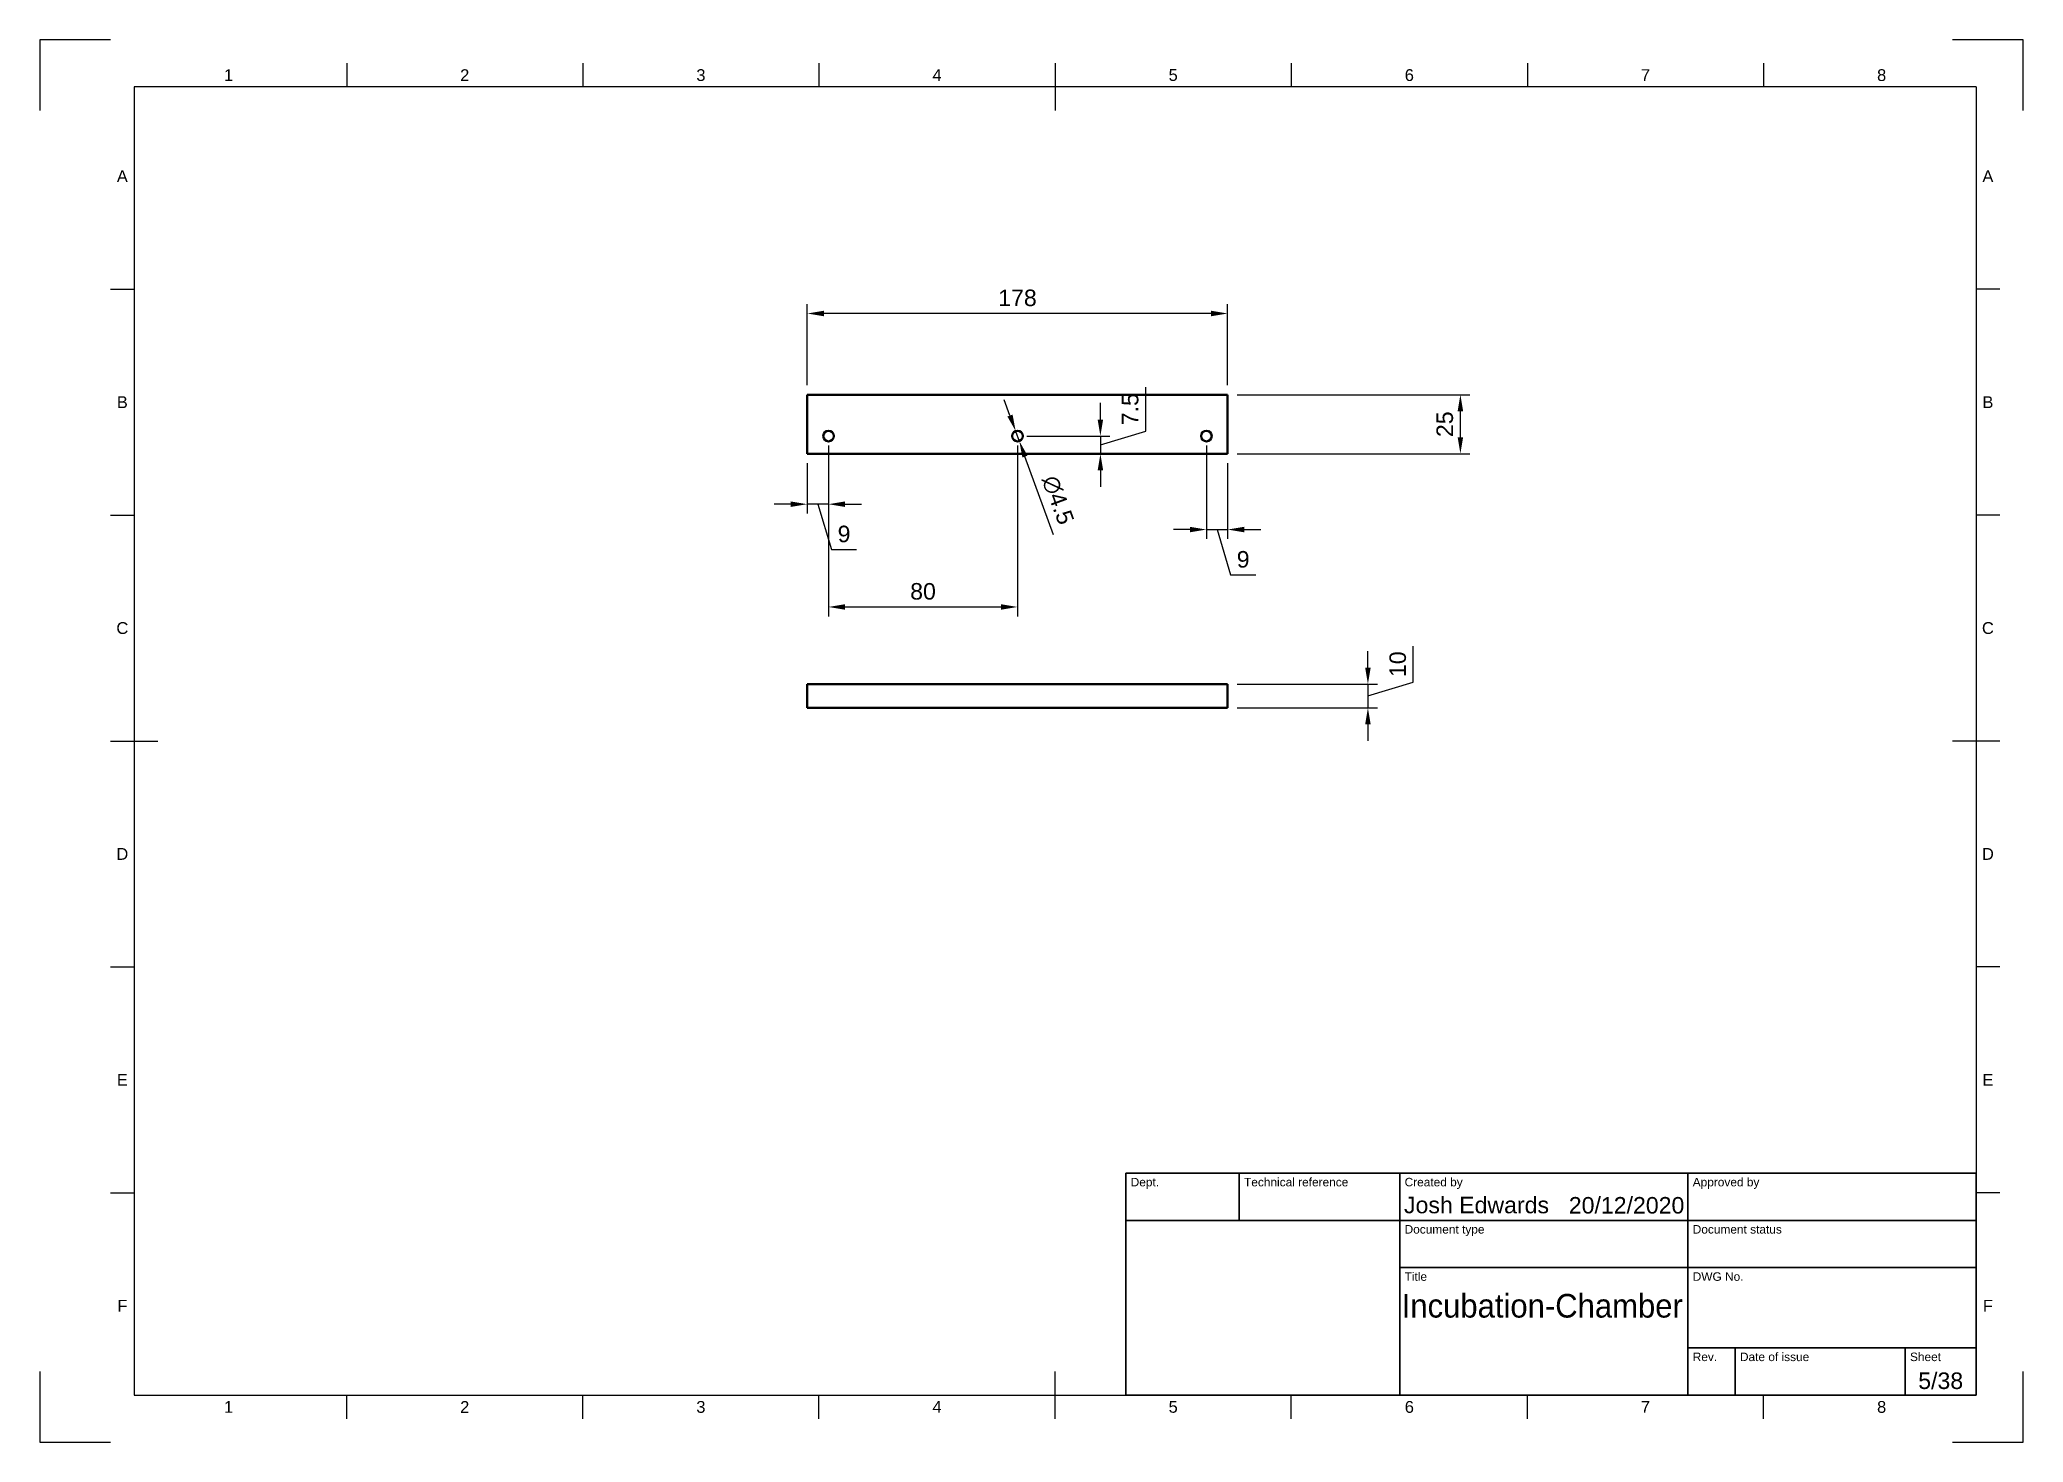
# Model space of a CAD drawing. Header units: millimetres. Extents: x 0 to 420, y 0 to 297.
import ezdxf
from ezdxf.enums import TextEntityAlignment as Align

# ---------------------------------------------------------------- set-up
doc = ezdxf.new("R2010")
doc.units = ezdxf.units.MM
doc.header["$LTSCALE"] = 0.75
for name, color, linetype, lineweight in [('Border', 7, 'Continuous', 25), ('Dimensions', 7, 'Continuous', 25), ('TitleBlock', 7, 'Continuous', 35), ('Visible', 7, 'Continuous', 50)]:
    doc.layers.add(name, color=color, linetype=linetype, lineweight=lineweight)
doc.styles.add('FusionTitle', font='arial.ttf')
doc.styles.get("Standard").update_dxf_attribs({"font": 'arial.ttf'})
doc.dimstyles.new('ISO-25', dxfattribs={"dimtxt": 3.5, "dimasz": 3.5, "dimexe": 2, "dimexo": 2, "dimgap": 1.5, "dimtad": 1, "dimzin": 12, "dimdsep": 46, "dimtxsty": 'Standard', "dimcen": 0, "dimclrd": 256, "dimclre": 256, "dimclrt": 256, "dimazin": 3, "dimtp": 0.1, "dimtm": 0.1, "dimtfac": 0.714, "dimtmove": 1, "dimatfit": 3, "dimfxl": 1, "dimtzin": 12, "dimarcsym": 0})

# ---------------------------------------------------------------- blocks, each defined once
blk = doc.blocks.new('ISO_A3_SHEET')
at = {"layer": 'Border'}
for p, q in [((65, 292), (65, 287)), ((115, 292), (115, 287)), ((165, 292), (165, 287)), ((215, 292), (215, 282)), ((265, 292), (265, 287)), ((315, 292), (315, 287)), ((365, 292), (365, 287)), ((410, 287), (20, 287)), ((20, 287), (20, 10)), ((410, 287), (410, 10)), ((15, 244.16666), (20, 244.16666)), ((415, 244.16666), (410, 244.16666)), ((15, 196.33333), (20, 196.33333)), ((415, 196.33333), (410, 196.33333)), ((15, 148.5), (25, 148.5)), ((415, 148.5), (405, 148.5)), ((15, 100.66667), (20, 100.66667)), ((415, 100.66667), (410, 100.66667)), ((15, 52.83334), (20, 52.83334)), ((415, 52.83334), (410, 52.83334)), ((215, 5), (215, 15)), ((20, 10), (410, 10)), ((65, 5), (65, 10)), ((115, 5), (115, 10)), ((165, 5), (165, 10)), ((265, 5), (265, 10)), ((315, 5), (315, 10)), ((365, 5), (365, 10))]:
    blk.add_line(p, q, dxfattribs=at)
at = {"layer": 'Defpoints'}
for p, q in [((15, 297), (0, 297)), ((0, 297), (0, 282)), ((420, 297), (405, 297)), ((420, 282), (420, 297)), ((0, 15), (0, 0)), ((420, 0), (420, 15)), ((0, 0), (15, 0)), ((405, 0), (420, 0))]:
    blk.add_line(p, q, dxfattribs=at)
at = {"layer": 'Border', "style": 'FusionTitle'}
for s, p in [('1', (40, 289.5)), ('2', (90, 289.5)), ('3', (140, 289.5)), ('4', (190, 289.5)), ('5', (240, 289.5)), ('6', (290, 289.5)), ('7', (340, 289.5)), ('8', (390, 289.5)), ('A', (17.5, 268.08333)), ('A', (412.5, 268.08333)), ('B', (17.5, 220.25)), ('B', (412.5, 220.25)), ('C', (17.5, 172.41667)), ('C', (412.5, 172.41667)), ('D', (17.5, 124.58334)), ('D', (412.5, 124.58334)), ('E', (17.5, 76.75001)), ('E', (412.5, 76.75001)), ('F', (17.5, 28.91668)), ('F', (412.5, 28.91668)), ('1', (40, 7.5)), ('2', (90, 7.5)), ('3', (140, 7.5)), ('4', (190, 7.5)), ('5', (240, 7.5)), ('6', (290, 7.5)), ('7', (340, 7.5)), ('8', (390, 7.5))]:
    blk.add_text(s, height=2.5, dxfattribs=at).set_placement(p, align=Align.MIDDLE)
blk = doc.blocks.new('ISO_TITLEBLOCK')
at = {"layer": 'TitleBlock'}
for p, q in [((0, 47), (-180, 47)), ((-180, 47), (-180, 0)), ((-156, 37), (-156, 47)), ((-122, 0), (-122, 47)), ((-61, 0), (-61, 47)), ((0, 0), (0, 47)), ((-180, 37), (0, 37)), ((-122, 27), (0, 27)), ((-61, 10), (0, 10)), ((-51, 0), (-51, 10)), ((-15, 0), (-15, 10)), ((-180, 0), (0, 0))]:
    blk.add_line(p, q, dxfattribs=at)
at = {"layer": 'TitleBlock', "style": 'FusionTitle'}
for s, p in [('Dept.', (-179, 46)), ('Technical reference', (-155, 46)), ('Created by', (-121, 46)), ('Approved by', (-60, 46)), ('Document type', (-121, 36)), ('Document status', (-60, 36)), ('Title', (-121, 26)), ('DWG No.', (-60, 26)), ('Rev.', (-60, 9)), ('Date of issue', (-50, 9)), ('Sheet', (-14, 9))]:
    blk.add_text(s, height=1.8, dxfattribs=at).set_placement(p, align=Align.TOP_LEFT)
for tag, height, p in [('DEPT', 3.5, (-179, 42)), ('TECHNICAL_REFERENCE', 3.5, (-155, 42)), ('CREATED_BY', 3.5, (-121, 42)), ('APPROVED_BY', 3.5, (-60, 42)), ('DOCUMENT_TYPE', 3.5, (-121, 32)), ('DOCUMENT_STATUS', 3.5, (-60, 32)), ('TITLE_1', 5, (-121, 21.5)), ('TITLE_2', 5, (-121, 14)), ('TITLE_3', 5, (-121, 6.5)), ('DATE_OF_ISSUE', 3.5, (-50, 5))]:
    blk.add_attdef(tag, text='', height=height, dxfattribs=at).set_placement(p, align=Align.TOP_LEFT)
for tag, p in [('CREATED_DATE', (-62, 42)), ('APPROVED_DATE', (-0.99, 42))]:
    blk.add_attdef(tag, text='', height=3.5, dxfattribs=at).set_placement(p, align=Align.TOP_RIGHT)
for tag, height, p in [('DRAWING_NUMBER', 5, (-30.5, 19.75)), ('REV', 3.5, (-56, 4.85)), ('SHEET', 3.5, (-7.5, 4.85))]:
    blk.add_attdef(tag, text='', height=height, dxfattribs=at).set_placement(p, align=Align.TOP_CENTER)
blk = doc.blocks.new('*D13')
at = {"layer": 'Defpoints', "color": 0, "transparency": 16777216}
for p in [(162.532295, 239.020188), (162.532295, 221.821703), (251.532295, 221.821703)]:
    blk.add_point(p, dxfattribs=at)
at = {"layer": 'Dimensions', "lineweight": -2, "transparency": 16777216}
for p, q in [((162.532295, 223.821703), (162.532295, 241.020188)), ((251.532295, 223.821703), (251.532295, 241.020188)), ((248.032295, 239.020188), (166.032295, 239.020188))]:
    blk.add_line(p, q, dxfattribs=at)
at = {"layer": 'Dimensions', "transparency": 16777216}
for points in [[(166.032295, 239.603521), (166.032295, 238.436855), (162.532295, 239.020188)], [(248.032295, 239.603521), (248.032295, 238.436855), (251.532295, 239.020188)]]:
    blk.add_solid(points, dxfattribs=at)
at = {"layer": 'Dimensions', "transparency": 16777216, "insert": (207.032295, 242.307193), "char_height": 3.5, "attachment_point": 5}
blk.add_mtext('178', dxfattribs=at)
blk = doc.blocks.new('*D14')
at = {"layer": 'Defpoints', "color": 0, "transparency": 16777216}
for p in [(251.532295, 160.54482), (251.532295, 155.54482), (281.23078, 155.54482)]:
    blk.add_point(p, dxfattribs=at)
at = {"layer": 'Dimensions', "lineweight": -2, "transparency": 16777216}
for p, q in [((290.841796, 160.928125), (290.841796, 168.600362)), ((281.23078, 164.04482), (281.23078, 167.54482)), ((253.532295, 160.54482), (283.23078, 160.54482)), ((281.23078, 158.04482), (290.841796, 160.928125)), ((281.23078, 160.54482), (281.23078, 155.54482)), ((281.23078, 160.54482), (281.23078, 155.54482)), ((253.532295, 155.54482), (283.23078, 155.54482)), ((281.23078, 152.04482), (281.23078, 148.54482))]:
    blk.add_line(p, q, dxfattribs=at)
at = {"layer": 'Dimensions', "transparency": 16777216}
for points in [[(280.647447, 164.04482), (281.814113, 164.04482), (281.23078, 160.54482)], [(280.647447, 152.04482), (281.814113, 152.04482), (281.23078, 155.54482)]]:
    blk.add_solid(points, dxfattribs=at)
at = {"layer": 'Dimensions', "transparency": 16777216, "insert": (287.554791, 164.764243), "char_height": 3.5, "attachment_point": 5, "rotation": 90}
blk.add_mtext('10', dxfattribs=at)
blk = doc.blocks.new('*D15')
at = {"layer": 'Defpoints', "color": 0, "transparency": 16777216}
for p in [(251.532295, 221.821703), (300.806805, 221.821703), (251.532295, 209.321703)]:
    blk.add_point(p, dxfattribs=at)
at = {"layer": 'Dimensions', "lineweight": -2, "transparency": 16777216}
for p, q in [((253.532295, 221.821703), (302.806805, 221.821703)), ((300.806805, 212.821703), (300.806805, 218.321703)), ((253.532295, 209.321703), (302.806805, 209.321703))]:
    blk.add_line(p, q, dxfattribs=at)
at = {"layer": 'Dimensions', "transparency": 16777216}
for points in [[(300.223472, 218.321703), (301.390138, 218.321703), (300.806805, 221.821703)], [(300.223472, 212.821703), (301.390138, 212.821703), (300.806805, 209.321703)]]:
    blk.add_solid(points, dxfattribs=at)
at = {"layer": 'Dimensions', "transparency": 16777216, "insert": (297.5198, 215.571703), "char_height": 3.5, "attachment_point": 5, "rotation": 90}
blk.add_mtext('25', dxfattribs=at)
blk = doc.blocks.new('*D16')
at = {"layer": 'Defpoints', "color": 0, "transparency": 16777216}
for p in [(206.646516, 214.128491), (207.418074, 212.014916)]:
    blk.add_point(p, dxfattribs=at)
at = {"layer": 'Dimensions', "lineweight": -2, "transparency": 16777216}
for p, q in [((205.446316, 217.416274), (204.246115, 220.704057)), ((206.646516, 214.128491), (207.418074, 212.014916)), ((214.671436, 192.145337), (208.618275, 208.727132))]:
    blk.add_line(p, q, dxfattribs=at)
at = {"layer": 'Dimensions', "transparency": 16777216}
for points in [[(205.994279, 217.616307), (204.898352, 217.21624), (206.646516, 214.128491)], [(209.166238, 208.927166), (208.070311, 208.527099), (207.418074, 212.014916)]]:
    blk.add_solid(points, dxfattribs=at)
at = {"layer": 'Dimensions', "transparency": 16777216, "insert": (215.586766, 199.508864), "char_height": 3.5, "attachment_point": 5, "rotation": 290.05450658}
blk.add_mtext('∅4.5', dxfattribs=at)
blk = doc.blocks.new('*D17')
at = {"layer": 'Defpoints', "color": 0, "transparency": 16777216}
for p in [(207.032295, 213.071703), (200.395658, 209.321703), (224.590132, 209.321703)]:
    blk.add_point(p, dxfattribs=at)
at = {"layer": 'Dimensions', "lineweight": -2, "transparency": 16777216}
for p, q in [((234.179661, 214.073562), (234.179661, 223.443275)), ((224.590132, 216.571703), (224.590132, 220.071703)), ((209.032295, 213.071703), (226.590132, 213.071703)), ((224.590132, 211.196703), (234.179661, 214.073562)), ((224.590132, 213.071703), (224.590132, 209.321703)), ((224.590132, 213.071703), (224.590132, 209.321703)), ((202.395658, 209.321703), (226.590132, 209.321703)), ((224.590132, 205.821703), (224.590132, 202.321703))]:
    blk.add_line(p, q, dxfattribs=at)
at = {"layer": 'Dimensions', "transparency": 16777216}
for points in [[(224.006798, 216.571703), (225.173465, 216.571703), (224.590132, 213.071703)], [(224.006798, 205.821703), (225.173465, 205.821703), (224.590132, 209.321703)]]:
    blk.add_solid(points, dxfattribs=at)
at = {"layer": 'Dimensions', "transparency": 16777216, "insert": (230.899818, 218.758419), "char_height": 3.5, "attachment_point": 5, "rotation": 90}
blk.add_mtext('7.5', dxfattribs=at)
blk = doc.blocks.new('*D18')
at = {"layer": 'Defpoints', "color": 0, "transparency": 16777216}
for p in [(167.032295, 213.071703), (162.532295, 209.321703), (162.532295, 198.641783)]:
    blk.add_point(p, dxfattribs=at)
at = {"layer": 'Dimensions', "lineweight": -2, "transparency": 16777216}
for p, q in [((167.032295, 211.071703), (167.032295, 196.641783)), ((162.532295, 207.321703), (162.532295, 196.641783)), ((159.032295, 198.641783), (155.532295, 198.641783)), ((167.032295, 198.641783), (162.532295, 198.641783)), ((167.032295, 198.641783), (162.532295, 198.641783)), ((164.782295, 198.641783), (167.6656, 189.030766)), ((170.532295, 198.641783), (174.032295, 198.641783)), ((167.6656, 189.030766), (172.967101, 189.030766))]:
    blk.add_line(p, q, dxfattribs=at)
at = {"layer": 'Dimensions', "transparency": 16777216}
for points in [[(159.032295, 199.225116), (159.032295, 198.058449), (162.532295, 198.641783)], [(170.532295, 199.225116), (170.532295, 198.058449), (167.032295, 198.641783)]]:
    blk.add_solid(points, dxfattribs=at)
at = {"layer": 'Dimensions', "transparency": 16777216, "insert": (170.31635, 192.317772), "char_height": 3.5, "attachment_point": 5}
blk.add_mtext('9', dxfattribs=at)
blk = doc.blocks.new('*D19')
at = {"layer": 'Defpoints', "color": 0, "transparency": 16777216}
for p in [(167.032295, 213.071703), (207.032295, 213.071703), (207.032295, 176.880045)]:
    blk.add_point(p, dxfattribs=at)
at = {"layer": 'Dimensions', "lineweight": -2, "transparency": 16777216}
for p, q in [((167.032295, 211.071703), (167.032295, 174.880045)), ((207.032295, 211.071703), (207.032295, 174.880045)), ((170.532295, 176.880045), (203.532295, 176.880045))]:
    blk.add_line(p, q, dxfattribs=at)
at = {"layer": 'Dimensions', "transparency": 16777216}
for points in [[(170.532295, 177.463378), (170.532295, 176.296711), (167.032295, 176.880045)], [(203.532295, 177.463378), (203.532295, 176.296711), (207.032295, 176.880045)]]:
    blk.add_solid(points, dxfattribs=at)
at = {"layer": 'Dimensions', "transparency": 16777216, "insert": (187.032295, 180.16705), "char_height": 3.5, "attachment_point": 5}
blk.add_mtext('80', dxfattribs=at)
blk = doc.blocks.new('*D20')
at = {"layer": 'Defpoints', "color": 0, "transparency": 16777216}
for p in [(247.032295, 213.071703), (251.532295, 209.321703), (251.532295, 193.272713)]:
    blk.add_point(p, dxfattribs=at)
at = {"layer": 'Dimensions', "lineweight": -2, "transparency": 16777216}
for p, q in [((247.032295, 211.071703), (247.032295, 191.272713)), ((251.532295, 207.321703), (251.532295, 191.272713)), ((243.532295, 193.272713), (240.032295, 193.272713)), ((247.032295, 193.272713), (251.532295, 193.272713)), ((247.032295, 193.272713), (251.532295, 193.272713)), ((249.282295, 193.272713), (252.1656, 183.661697)), ((255.032295, 193.272713), (258.532295, 193.272713)), ((252.1656, 183.661697), (257.467101, 183.661697))]:
    blk.add_line(p, q, dxfattribs=at)
at = {"layer": 'Dimensions', "transparency": 16777216}
for points in [[(243.532295, 193.856047), (243.532295, 192.68938), (247.032295, 193.272713)], [(255.032295, 193.856047), (255.032295, 192.68938), (251.532295, 193.272713)]]:
    blk.add_solid(points, dxfattribs=at)
at = {"layer": 'Dimensions', "transparency": 16777216, "insert": (254.81635, 186.948702), "char_height": 3.5, "attachment_point": 5}
blk.add_mtext('9', dxfattribs=at)

msp = doc.modelspace()

# ---------------------------------------------------------------- linework, layer by layer
at = {"layer": 'Visible', "extrusion": (0, 2.964e-13, -1)}
for p, q in [((162.532295, 221.821703, 2.5), (162.532295, 209.321703, 2.5)), ((251.532295, 221.821703, 2.5), (162.532295, 221.821703, 2.5)), ((251.532295, 209.321703, 2.5), (251.532295, 221.821703, 2.5)), ((162.532295, 209.321703, 2.5), (251.532295, 209.321703, 2.5))]:
    msp.add_line(p, q, dxfattribs=at)
at = {"layer": 'Visible', "extrusion": (0, 1, 0)}
for p, q in [((162.532295, 160.54482, 6.25), (162.532295, 155.54482, 6.25)), ((162.532295, 160.54482, 6.25), (251.532295, 160.54482, 6.25)), ((251.532295, 160.54482, 6.25), (251.532295, 155.54482, 6.25)), ((251.532295, 155.54482, 6.25), (162.532295, 155.54482, 6.25))]:
    msp.add_line(p, q, dxfattribs=at)
at = {"layer": 'Visible', "extrusion": (0, 2.964e-13, -1)}
for centre in [(-167.032295, 213.071703, -2.5), (-207.032295, 213.071703, -2.5), (-247.032295, 213.071703, -2.5)]:
    msp.add_circle(centre, 1.125, dxfattribs=at)

# ---------------------------------------------------------------- block references
at = {"layer": 'Border'}
msp.add_blockref('ISO_A3_SHEET', (0, 0), dxfattribs=at)
at = {"layer": 'TitleBlock'}
ref = msp.add_blockref('ISO_TITLEBLOCK', (410, 10), dxfattribs=at)
ref.add_attrib('CREATED_DATE_001', '20/12/2020', (323.762619, 48.440314), dxfattribs={"height": 3.5, "style": 'FusionTitle'})
ref.add_attrib('SHEET_001', '5/38', (397.747783, 11.290314), dxfattribs={"height": 3.5, "style": 'FusionTitle'})
ref.add_attrib('TITLE_1_001', 'Incubation-Chamber', (288.387328, 26.414734), dxfattribs={"height": 5, "style": 'FusionTitle', "width": 0.9405})
ref.add_attrib('CREATED_BY_001', 'Josh Edwards', (288.86869, 48.5), dxfattribs={"height": 3.5, "style": 'FusionTitle'})

# ---------------------------------------------------------------- dimensions: what is measured, and where the dimension line sits
at = {"layer": 'Dimensions'}
for p1, p2, distance, picture, middle in [((251.532295, 221.821703), (162.532295, 221.821703), -17.198485, '*D13', (207.032295, 242.307193)), ((251.532295, 209.321703), (251.532295, 221.821703), -49.27451, '*D15', (297.5198, 215.571703)), ((167.032295, 213.071703), (207.032295, 213.071703), -36.191658, '*D19', (187.032295, 180.16705)), ((251.532295, 160.54482), (251.532295, 155.54482), 29.698485, '*D14', (287.554791, 162.428125))]:
    dim = msp.add_aligned_dim(p1=p1, p2=p2, distance=distance, dimstyle='ISO-25', override={"dimlfac": 2, "dimclrd": 256, "dimclre": 256}, dxfattribs=at)
    dim.commit()
    dim.dimension.update_dxf_attribs({"geometry": picture, "text_midpoint": middle})
for base, p1, p2, angle, override, picture, middle in [((224.590132, 209.321703), (207.032295, 213.071703), (200.395658, 209.321703), 90, {"dimlfac": 2}, '*D17', (230.899818, 215.573562)), ((251.532295, 193.272713), (247.032295, 213.071703), (251.532295, 209.321703), 180, {"dimlfac": 2, "dimclrd": 256, "dimclre": 256}, '*D20', (253.6656, 186.948702))]:
    dim = msp.add_linear_dim(base=base, p1=p1, p2=p2, angle=angle, dimstyle='ISO-25', override=override, dxfattribs=at)
    dim.commit()
    dim.dimension.update_dxf_attribs({"geometry": picture, "text_midpoint": middle})
dim = msp.add_diameter_dim_2p(p1=(206.646516, 214.128491), p2=(207.418074, 212.014916), dimstyle='ISO-25', override={"dimlfac": 2}, dxfattribs=at)
dim.commit()
dim.dimension.update_dxf_attribs({"geometry": '*D16', "text_midpoint": (212.407113, 198.348136), "dimtype": 163})
dim = msp.add_linear_dim(base=(162.532295, 198.641783), p1=(167.032295, 213.071703), p2=(162.532295, 209.321703), dimstyle='ISO-25', override={"dimlfac": 2, "dimclrd": 256, "dimclre": 256}, dxfattribs=at)
dim.commit()
dim.dimension.update_dxf_attribs({"geometry": '*D18', "text_midpoint": (169.1656, 192.317772)})

doc.saveas('drawing.dxf')
